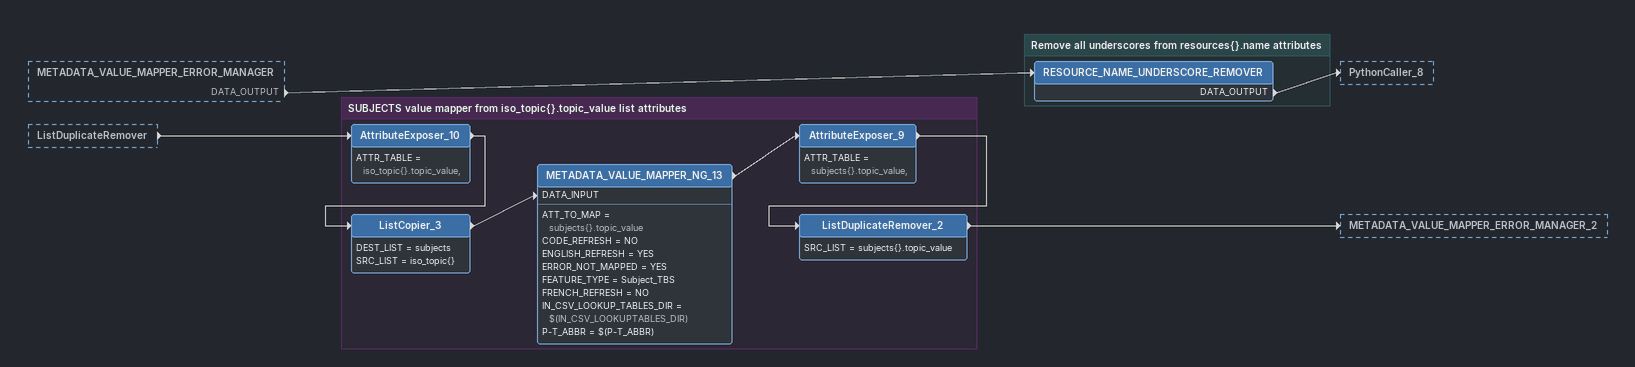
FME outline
METADATA_VALUE_MAPPER_ERROR_MANAGER [outside]
    DATA_OUTPUT -> RESOURCE_NAME_UNDERSCORE_REMOVER
ListDuplicateRemover [outside]
    -> AttributeExposer_10

Bookmark: Remove all underscores from resources{}.name attributes
RESOURCE_NAME_UNDERSCORE_REMOVER
    DATA_OUTPUT -> PythonCaller_8

Bookmark: SUBJECTS value mapper from iso_topic{}.topic_value list attributes
AttributeExposer_10
    ATTR_TABLE = iso_topic{}.topic_value,
    -> ListCopier_3
ListCopier_3
    DEST_LIST = subjects
    SRC_LIST = iso_topic{}
    -> METADATA_VALUE_MAPPER_NG_13 [DATA_INPUT]
METADATA_VALUE_MAPPER_NG_13
    ATT_TO_MAP = subjects{}.topic_value
    CODE_REFRESH = NO
    ENGLISH_REFRESH = YES
    ERROR_NOT_MAPPED = YES
    FEATURE_TYPE = Subject_TBS
    FRENCH_REFRESH = NO
    IN_CSV_LOOKUP_TABLES_DIR = $(IN_CSV_LOOKUPTABLES_DIR)
    P-T_ABBR = $(P-T_ABBR)
    -> AttributeExposer_9
AttributeExposer_9
    ATTR_TABLE = subjects{}.topic_value,
    -> ListDuplicateRemover_2
ListDuplicateRemover_2
    SRC_LIST = subjects{}.topic_value
    -> METADATA_VALUE_MAPPER_ERROR_MANAGER_2
